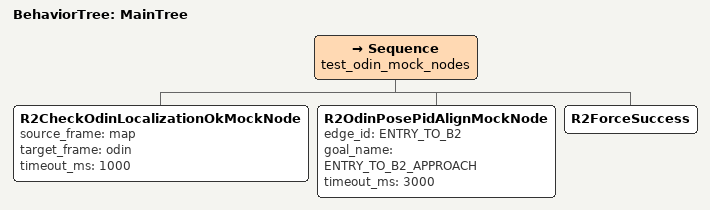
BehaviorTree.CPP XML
<root BTCPP_format="4" main_tree_to_execute="MainTree">
  <BehaviorTree ID="MainTree">
    <Sequence name="test_odin_mock_nodes">

      <R2CheckOdinLocalizationOkMockNode
        source_frame="map"
        target_frame="odin"
        timeout_ms="1000" />

      <R2OdinPosePidAlignMockNode
        edge_id="ENTRY_TO_B2"
        goal_name="ENTRY_TO_B2_APPROACH"
        timeout_ms="3000" />

      <R2ForceSuccess />

    </Sequence>
  </BehaviorTree>
</root>
